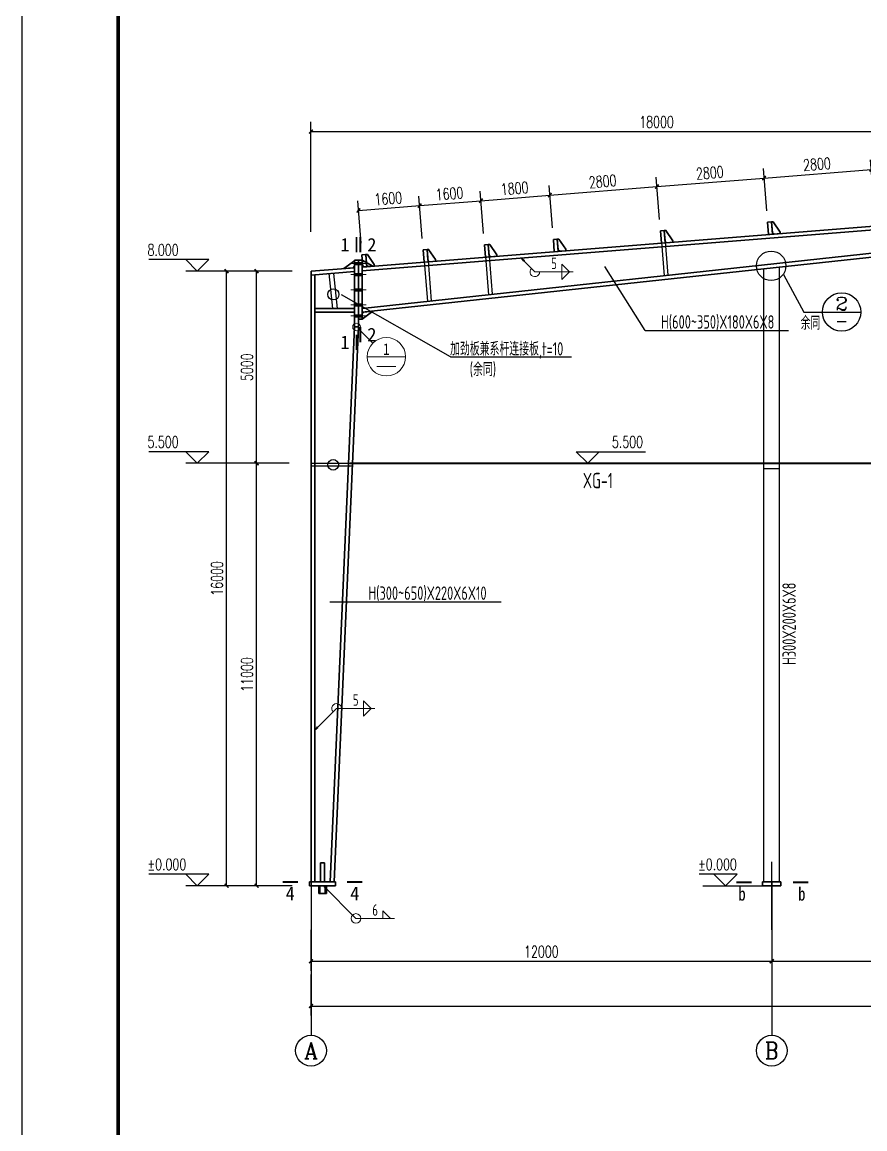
# Model space of a CAD drawing. Header units: millimetres. Extents: x 4533265 to 4958735, y 18976699 to 19555898.
# Drawn here: x 4572584 to 4594534, y 19006774 to 19035586 of the extents above; entities that cross this region are included whole.
import ezdxf
from ezdxf.enums import TextEntityAlignment as Align

# ---------------------------------------------------------------- set-up
doc = ezdxf.new("R2010")
doc.units = ezdxf.units.MM
doc.header["$LTSCALE"] = 1000
doc.header["$MEASUREMENT"] = 0
doc.linetypes.add('DOTE', pattern=[2.42, 2, -0.2, 0.02, -0.2])
doc.layers.get('Defpoints').update_dxf_attribs({"color": 1})
for name, color, linetype, lineweight in [('10', 7, 'Continuous', 35), ('114', 2, 'Continuous', 18), ('116', 1, 'Continuous', 35), ('12', 2, 'Continuous', 35), ('14', 2, 'Continuous', 35), ('墙线__粗线', 7, 'Continuous', 18), ('焊缝标注', 9, 'Continuous', 18), ('索引符号标注', 9, 'Continuous', 18)]:
    doc.layers.add(name, color=color, linetype=linetype, lineweight=lineweight)
for name, color, linetype in [('11', 3, 'Continuous'), ('3T_WOOD', 21, 'Continuous'), ('AXIS', 145, 'Continuous'), ('AXIS_TEXT', 7, 'Continuous'), ('BALCONY', 6, 'Continuous'), ('DIM_ELEV', 3, 'Continuous'), ('FRAMING', 2, 'Continuous'), ('PUB_DIM', 161, 'Continuous'), ('PUB_TEXT', 7, 'Continuous'), ('TK', 4, 'Continuous')]:
    doc.layers.add(name, color=color, linetype=linetype)
doc.styles.add('_TCH_AXIS', font='COMPLEX', dxfattribs={"bigfont": 'GBCBIG'})
doc.styles.add('_TCH_DIM', font='SIMPLEX', dxfattribs={"bigfont": 'GBCBIG'})
doc.styles.add('_TCH_DIM_T3', font='SIMPLEX', dxfattribs={"width": 0.705882, "bigfont": 'GBCBIG'})
doc.styles.add('COMP', font='COMPLEX.shx', dxfattribs={"bigfont": 'hztxt'})
doc.styles.add('COMPLEX', font='COMPLEX')
doc.styles.add('FromPkpm', font='Pkpmeng', dxfattribs={"width": 0.7, "bigfont": 'hztxt'})
doc.styles.add('TSSD_Dimension', font='Tssdeng.shx', dxfattribs={"width": 0.7, "bigfont": 'hztxt.shx'})
doc.styles.add('TSSD_REIN', font='tssdeng.shx', dxfattribs={"width": 0.7, "bigfont": 'tssdchn.shx'})
doc.styles.add('图框', font='')
doc.styles.add('图框字体', font='', dxfattribs={"width": 0.8})
doc.styles.add('宋体', font='', dxfattribs={"width": 0.8})
doc.styles.get('图框').set_extended_font_data('SimSun')
doc.styles.get('图框字体').set_extended_font_data('NSimSun')
doc.styles.get('宋体').set_extended_font_data('SimSun')
doc.dimstyles.new('_TCH_ARCH&&100', dxfattribs={"dimtxt": 297.5, "dimasz": 100, "dimexe": 250, "dimexo": 300, "dimgap": 100, "dimtad": 1, "dimdec": 0, "dimzin": 0, "dimdsep": 46, "dimtxsty": '_TCH_DIM_T3', "dimblk": 'ARCHTICK', "dimcen": 0.09, "dimclrt": 7, "dimazin": 2, "dimtfac": 1, "dimtdec": 0, "dimtix": 1, "dimtmove": 2, "dimatfit": 3, "dimfxl": 0, "dimtolj": 1, "dimtzin": 0, "dimarcsym": 0})

# ---------------------------------------------------------------- blocks, each defined once
blk = doc.blocks.new('GeYuanFrame_57750433', base_point=(20.09, 4.53))
at = {"layer": 'TK'}
blk.add_lwpolyline([(20.09, 4.53), (20.09, 598.53), (861.09, 598.53), (861.09, 4.53)], close=True, dxfattribs=at)
at = {"layer": 'TK', "const_width": 1}
blk.add_lwpolyline([(45.09, 588.53), (851.09, 588.53), (851.09, 14.53), (45.09, 14.53)], close=True, dxfattribs=at)
blk = doc.blocks.new('_INDEX')
blk.add_line((-0.5, 0), (0.5, 0))
blk.add_circle((0, 0), 0.5)
at = {"style": 'COMP'}
for tag, width, p, p2 in [('1', 2.333333, (-0.17, 0.05), (0.17, 0.05)), ('-', 1.166667, (-0.17, -0.39), (0.17, -0.39))]:
    blk.add_attdef(tag, text='', height=0.34, dxfattribs=dict(at, width=width)).set_placement(p, p2, align=Align.FIT)
blk = doc.blocks.new('_ArchTick')
at = {"color": 0, "linetype": 'ByBlock', "const_width": 0.4}
blk.add_lwpolyline([(-0.5, -0.5), (0.5, 0.5)], dxfattribs=at)
blk = doc.blocks.new('*D776')
at = {"layer": 'Defpoints', "color": 0}
for p in [(4580108, 19011088), (4616108, 19011088), (4616108, 19009971)]:
    blk.add_point(p, dxfattribs=at)
at = {"layer": 'PUB_DIM', "color": 0, "lineweight": -2}
for p, q in [((4580108, 19010788), (4580108, 19009721)), ((4616108, 19010788), (4616108, 19009721)), ((4580108, 19009971), (4616108, 19009971))]:
    blk.add_line(p, q, dxfattribs=at)
at = {"layer": 'PUB_DIM', "color": 0, "lineweight": -2, "xscale": 100, "yscale": 100, "zscale": 100, "rotation": 180}
blk.add_blockref('_ArchTick', (4580108, 19009971), dxfattribs=at)
at = {"layer": 'PUB_DIM', "color": 0, "lineweight": -2, "xscale": 100, "yscale": 100, "zscale": 100}
blk.add_blockref('_ArchTick', (4616108, 19009971), dxfattribs=at)
at = {"layer": 'PUB_DIM', "color": 7, "insert": (4598108, 19010220), "char_height": 297.5, "attachment_point": 5, "style": '_TCH_DIM_T3'}
blk.add_mtext('\\A1;36000', dxfattribs=at)
blk = doc.blocks.new('*D777')
at = {"layer": 'Defpoints', "color": 0}
for p in [(4580108, 19012254), (4592108, 19012254), (4592108, 19011138)]:
    blk.add_point(p, dxfattribs=at)
at = {"layer": 'PUB_DIM', "color": 0, "lineweight": -2}
for p, q in [((4580108, 19011954), (4580108, 19010888)), ((4592108, 19011954), (4592108, 19010888)), ((4580108, 19011138), (4592108, 19011138))]:
    blk.add_line(p, q, dxfattribs=at)
at = {"layer": 'PUB_DIM', "color": 0, "lineweight": -2, "xscale": 100, "yscale": 100, "zscale": 100, "rotation": 180}
blk.add_blockref('_ArchTick', (4580108, 19011138), dxfattribs=at)
at = {"layer": 'PUB_DIM', "color": 0, "lineweight": -2, "xscale": 100, "yscale": 100, "zscale": 100}
blk.add_blockref('_ArchTick', (4592108, 19011138), dxfattribs=at)
at = {"layer": 'PUB_DIM', "color": 7, "insert": (4586108, 19011386), "char_height": 297.5, "attachment_point": 5, "style": '_TCH_DIM_T3'}
blk.add_mtext('\\A1;12000', dxfattribs=at)
blk = doc.blocks.new('*D778')
at = {"layer": 'Defpoints', "color": 0}
for p in [(4592108, 19012254), (4604108, 19012254), (4604108, 19011138)]:
    blk.add_point(p, dxfattribs=at)
at = {"layer": 'PUB_DIM', "color": 0, "lineweight": -2}
for p, q in [((4592108, 19011954), (4592108, 19010888)), ((4604108, 19011954), (4604108, 19010888)), ((4592108, 19011138), (4604108, 19011138))]:
    blk.add_line(p, q, dxfattribs=at)
at = {"layer": 'PUB_DIM', "color": 0, "lineweight": -2, "xscale": 100, "yscale": 100, "zscale": 100, "rotation": 180}
blk.add_blockref('_ArchTick', (4592108, 19011138), dxfattribs=at)
at = {"layer": 'PUB_DIM', "color": 0, "lineweight": -2, "xscale": 100, "yscale": 100, "zscale": 100}
blk.add_blockref('_ArchTick', (4604108, 19011138), dxfattribs=at)
at = {"layer": 'PUB_DIM', "color": 7, "insert": (4598108, 19011386), "char_height": 297.5, "attachment_point": 5, "style": '_TCH_DIM_T3'}
blk.add_mtext('\\A1;12000', dxfattribs=at)
blk = doc.blocks.new('*D789')
at = {"layer": 'Defpoints', "color": 0}
for p in [(4598108, 19032738), (4580108, 19029830), (4598108, 19029830)]:
    blk.add_point(p, dxfattribs=at)
at = {"layer": 'PUB_DIM', "color": 0, "lineweight": -2}
for p, q in [((4580108, 19030130), (4580108, 19032988)), ((4598108, 19030130), (4598108, 19032988)), ((4580108, 19032738), (4598108, 19032738))]:
    blk.add_line(p, q, dxfattribs=at)
at = {"layer": 'PUB_DIM', "color": 0, "lineweight": -2, "xscale": 100, "yscale": 100, "zscale": 100, "rotation": 180}
blk.add_blockref('_ArchTick', (4580108, 19032738), dxfattribs=at)
at = {"layer": 'PUB_DIM', "color": 0, "lineweight": -2, "xscale": 100, "yscale": 100, "zscale": 100}
blk.add_blockref('_ArchTick', (4598108, 19032738), dxfattribs=at)
at = {"layer": 'PUB_DIM', "color": 7, "insert": (4589108, 19032987), "char_height": 297.5, "attachment_point": 5, "style": '_TCH_DIM_T3'}
blk.add_mtext('\\A1;18000', dxfattribs=at)
blk = doc.blocks.new('*D790')
at = {"layer": 'Defpoints', "color": 0}
for p in [(4582939, 19030809), (4583031, 19029657), (4581436, 19029530)]:
    blk.add_point(p, dxfattribs=at)
at = {"layer": 'PUB_DIM', "color": 0, "lineweight": -2}
for p, q in [((4581412, 19029829), (4581324, 19030931)), ((4581344, 19030682), (4582939, 19030809)), ((4583007, 19029956), (4582919, 19031059))]:
    blk.add_line(p, q, dxfattribs=at)
at = {"layer": 'PUB_DIM', "color": 0, "lineweight": -2, "xscale": 100, "yscale": 100, "zscale": 100}
for p, rotation in [((4582939, 19030809), 4.576220566124622), ((4581344, 19030682), 184.5762205661246)]:
    blk.add_blockref('_ArchTick', p, dxfattribs=dict(at, rotation=rotation))
at = {"layer": 'PUB_DIM', "color": 7, "insert": (4582121, 19030994), "char_height": 297.5, "attachment_point": 5, "rotation": 4.5762, "style": '_TCH_DIM_T3'}
blk.add_mtext('\\A1;1600', dxfattribs=at)
blk = doc.blocks.new('*D791')
at = {"layer": 'Defpoints', "color": 0}
for p in [(4584534, 19030937), (4583031, 19029657), (4584626, 19029785)]:
    blk.add_point(p, dxfattribs=at)
at = {"layer": 'PUB_DIM', "color": 0, "lineweight": -2}
for p, q in [((4584602, 19030084), (4584514, 19031186)), ((4583007, 19029956), (4582919, 19031059)), ((4582939, 19030809), (4584534, 19030937))]:
    blk.add_line(p, q, dxfattribs=at)
at = {"layer": 'PUB_DIM', "color": 0, "lineweight": -2, "xscale": 100, "yscale": 100, "zscale": 100}
for p, rotation in [((4582939, 19030809), 184.5762205660734), ((4584534, 19030937), 4.576220566073415)]:
    blk.add_blockref('_ArchTick', p, dxfattribs=dict(at, rotation=rotation))
at = {"layer": 'PUB_DIM', "color": 7, "insert": (4583716, 19031121), "char_height": 297.5, "attachment_point": 5, "rotation": 4.5762, "style": '_TCH_DIM_T3'}
blk.add_mtext('\\A1;1600', dxfattribs=at)
blk = doc.blocks.new('*D792')
at = {"layer": 'Defpoints', "color": 0}
for p in [(4586328, 19031081), (4586420, 19029929), (4584626, 19029785)]:
    blk.add_point(p, dxfattribs=at)
at = {"layer": 'PUB_DIM', "color": 0, "lineweight": -2}
for p, q in [((4584602, 19030084), (4584514, 19031186)), ((4584534, 19030937), (4586328, 19031081)), ((4586396, 19030228), (4586308, 19031330))]:
    blk.add_line(p, q, dxfattribs=at)
at = {"layer": 'PUB_DIM', "color": 0, "lineweight": -2, "xscale": 100, "yscale": 100, "zscale": 100}
for p, rotation in [((4586328, 19031081), 4.576220566201031), ((4584534, 19030937), 184.576220566201)]:
    blk.add_blockref('_ArchTick', p, dxfattribs=dict(at, rotation=rotation))
at = {"layer": 'PUB_DIM', "color": 7, "insert": (4585411, 19031257), "char_height": 297.5, "attachment_point": 5, "rotation": 4.5762, "style": '_TCH_DIM_T3'}
blk.add_mtext('\\A1;1800', dxfattribs=at)
blk = doc.blocks.new('*D793')
at = {"layer": 'Defpoints', "color": 0}
for p in [(4589119, 19031304), (4586420, 19029929), (4589211, 19030152)]:
    blk.add_point(p, dxfattribs=at)
at = {"layer": 'PUB_DIM', "color": 0, "lineweight": -2}
for p, q in [((4589187, 19030451), (4589099, 19031553)), ((4586396, 19030228), (4586308, 19031330)), ((4586328, 19031081), (4589119, 19031304))]:
    blk.add_line(p, q, dxfattribs=at)
at = {"layer": 'PUB_DIM', "color": 0, "lineweight": -2, "xscale": 100, "yscale": 100, "zscale": 100}
for p, rotation in [((4589119, 19031304), 4.576220566125869), ((4586328, 19031081), 184.5762205661259)]:
    blk.add_blockref('_ArchTick', p, dxfattribs=dict(at, rotation=rotation))
at = {"layer": 'PUB_DIM', "color": 7, "insert": (4587704, 19031440), "char_height": 297.5, "attachment_point": 5, "rotation": 4.5762, "style": '_TCH_DIM_T3'}
blk.add_mtext('\\A1;2800', dxfattribs=at)
blk = doc.blocks.new('*D794')
at = {"layer": 'Defpoints', "color": 0}
for p in [(4591910, 19031527), (4592002, 19030375), (4589211, 19030152)]:
    blk.add_point(p, dxfattribs=at)
at = {"layer": 'PUB_DIM', "color": 0, "lineweight": -2}
for p, q in [((4591978, 19030674), (4591890, 19031777)), ((4589187, 19030451), (4589099, 19031553)), ((4589119, 19031304), (4591910, 19031527))]:
    blk.add_line(p, q, dxfattribs=at)
at = {"layer": 'PUB_DIM', "color": 0, "lineweight": -2, "xscale": 100, "yscale": 100, "zscale": 100}
for p, rotation in [((4589119, 19031304), 184.5762205661436), ((4591910, 19031527), 4.576220566143591)]:
    blk.add_blockref('_ArchTick', p, dxfattribs=dict(at, rotation=rotation))
at = {"layer": 'PUB_DIM', "color": 7, "insert": (4590495, 19031664), "char_height": 297.5, "attachment_point": 5, "rotation": 4.5762, "style": '_TCH_DIM_T3'}
blk.add_mtext('\\A1;2800', dxfattribs=at)
blk = doc.blocks.new('*D795')
at = {"layer": 'Defpoints', "color": 0}
for p in [(4594701, 19031751), (4594793, 19030599), (4592002, 19030375)]:
    blk.add_point(p, dxfattribs=at)
at = {"layer": 'PUB_DIM', "color": 0, "lineweight": -2}
for p, q in [((4594769, 19030898), (4594681, 19032000)), ((4591978, 19030674), (4591890, 19031777)), ((4591910, 19031527), (4594701, 19031751))]:
    blk.add_line(p, q, dxfattribs=at)
at = {"layer": 'PUB_DIM', "color": 0, "lineweight": -2, "xscale": 100, "yscale": 100, "zscale": 100}
for p, rotation in [((4594701, 19031751), 4.57622056607358), ((4591910, 19031527), 184.5762205660736)]:
    blk.add_blockref('_ArchTick', p, dxfattribs=dict(at, rotation=rotation))
at = {"layer": 'PUB_DIM', "color": 7, "insert": (4593286, 19031887), "char_height": 297.5, "attachment_point": 5, "rotation": 4.5762, "style": '_TCH_DIM_T3'}
blk.add_mtext('\\A1;2800', dxfattribs=at)
blk = doc.blocks.new('*D801')
at = {"layer": 'Defpoints', "color": 0}
for p in [(4578691, 19029102), (4579843, 19029102), (4579843, 19024102)]:
    blk.add_point(p, dxfattribs=at)
at = {"layer": 'PUB_DIM', "color": 0, "lineweight": -2}
for p, q in [((4579543, 19029102), (4578441, 19029102)), ((4578691, 19024102), (4578691, 19029102)), ((4579543, 19024102), (4578441, 19024102))]:
    blk.add_line(p, q, dxfattribs=at)
at = {"layer": 'PUB_DIM', "color": 0, "lineweight": -2, "xscale": 100, "yscale": 100, "zscale": 100}
for p, rotation in [((4578691, 19029102), 90), ((4578691, 19024102), 270)]:
    blk.add_blockref('_ArchTick', p, dxfattribs=dict(at, rotation=rotation))
at = {"layer": 'PUB_DIM', "color": 7, "insert": (4578442, 19026602), "char_height": 297.5, "attachment_point": 5, "rotation": 90, "style": '_TCH_DIM_T3'}
blk.add_mtext('\\A1;5000', dxfattribs=at)
blk = doc.blocks.new('*D802')
at = {"layer": 'Defpoints', "color": 0}
for p in [(4578691, 19024102), (4579843, 19024102), (4579843, 19013102)]:
    blk.add_point(p, dxfattribs=at)
at = {"layer": 'PUB_DIM', "color": 0, "lineweight": -2}
for p, q in [((4579543, 19024102), (4578441, 19024102)), ((4578691, 19013102), (4578691, 19024102)), ((4579543, 19013102), (4578441, 19013102))]:
    blk.add_line(p, q, dxfattribs=at)
at = {"layer": 'PUB_DIM', "color": 0, "lineweight": -2, "xscale": 100, "yscale": 100, "zscale": 100}
for p, rotation in [((4578691, 19024102), 90), ((4578691, 19013102), 270)]:
    blk.add_blockref('_ArchTick', p, dxfattribs=dict(at, rotation=rotation))
at = {"layer": 'PUB_DIM', "color": 7, "insert": (4578442, 19018602), "char_height": 297.5, "attachment_point": 5, "rotation": 90, "style": '_TCH_DIM_T3'}
blk.add_mtext('\\A1;11000', dxfattribs=at)
blk = doc.blocks.new('*D803')
at = {"layer": 'Defpoints', "color": 0}
for p in [(4577910, 19029102), (4579916, 19029102), (4579916, 19013102)]:
    blk.add_point(p, dxfattribs=at)
at = {"layer": 'PUB_DIM', "color": 0, "lineweight": -2}
for p, q in [((4579616, 19029102), (4577660, 19029102)), ((4577910, 19013102), (4577910, 19029102)), ((4579616, 19013102), (4577660, 19013102))]:
    blk.add_line(p, q, dxfattribs=at)
at = {"layer": 'PUB_DIM', "color": 0, "lineweight": -2, "xscale": 100, "yscale": 100, "zscale": 100}
for p, rotation in [((4577910, 19029102), 90), ((4577910, 19013102), 270)]:
    blk.add_blockref('_ArchTick', p, dxfattribs=dict(at, rotation=rotation))
at = {"layer": 'PUB_DIM', "color": 7, "insert": (4577661, 19021102), "char_height": 297.5, "attachment_point": 5, "rotation": 90, "style": '_TCH_DIM_T3'}
blk.add_mtext('\\A1;16000', dxfattribs=at)
blk = doc.blocks.new('_AXISO')
blk.add_circle((0, 0), 0.5)
at = {"layer": 'AXIS_TEXT', "style": 'COMPLEX', "width": 1.041667}
blk.add_attdef('A', text='', height=0.56, dxfattribs=at).set_placement((-0.25, -0.28), (0.25, -0.28), align=Align.FIT)

msp = doc.modelspace()

# ---------------------------------------------------------------- hatches: boundary and pattern name
at = {"layer": '焊缝标注'}
for points in [[(4585584.9, 19029440.3), (4585644.8, 19029358.8), (4585666.1, 19029379.9)], [(4580208.3, 19017154.4), (4580289.7, 19017214.4), (4580268.4, 19017235.7)], [(4580433.3, 19013102.4), (4580493.2, 19013021), (4580514.5, 19013042.1)]]:
    msp.add_hatch(color=256, dxfattribs=at).paths.add_polyline_path(points)

# ---------------------------------------------------------------- linework, layer by layer
at = {"color": 3, "lineweight": 35, "ltscale": 100}
for p, q in [((4581443.8, 19029209.3), (4598008.3, 19030534.4)), ((4581443.8, 19029109), (4598008.3, 19030434.1)), ((4581443.8, 19028132.7), (4598008.3, 19029928.4)), ((4581443.8, 19028032.1), (4598008.3, 19029827.8)), ((4580108.3, 19029002.1), (4580208.3, 19029010.1)), ((4580108.3, 19013202.4), (4580108.3, 19029002.1)), ((4580208.3, 19013202.4), (4580208.3, 19029010.1)), ((4580608.2, 19013202.4), (4581243.8, 19027652.1)), ((4580708.3, 19013202.4), (4581343.9, 19027652.1)), ((4581243.8, 19027652.1), (4581343.9, 19027652.1))]:
    msp.add_line(p, q, dxfattribs=at)
for p, q in [((4591904.6, 19024102.4), (4592304.6, 19024102.4)), ((4591904.7, 19023962.1), (4592304.6, 19023962.1))]:
    msp.add_line(p, q)
at = {"layer": '10', "lineweight": 35, "ltscale": 100, "const_width": 50}
for points in [[(4581293.8, 19029991), (4581293.8, 19029591)], [(4581393.8, 19029991), (4581393.8, 19029591)], [(4581393.8, 19027252.1), (4581393.8, 19027652.1)], [(4581293.8, 19027052.1), (4581293.8, 19027452.1)], [(4579368.3, 19013202.4), (4579768.3, 19013202.4)], [(4581448.3, 19013202.4), (4581048.3, 19013202.4)]]:
    msp.add_lwpolyline(points, dxfattribs=at)
at = {"layer": '10', "const_width": 45, "elevation": 200}
for points in [[(4591186.7, 19013191.2), (4591586.7, 19013191.2)], [(4593059.7, 19013191.2), (4592659.7, 19013191.2)]]:
    msp.add_lwpolyline(points, dxfattribs=at)
at = {"layer": '11'}
for p, q in [((4591904.6, 19013202.4), (4591904.6, 19029166.1)), ((4592304.6, 19029209.5), (4592304.6, 19013202.4)), ((4590312.7, 19013102.4, -200), (4591868.3, 19013102.4))]:
    msp.add_line(p, q, dxfattribs=at)
at = {"layer": '114', "lineweight": 18, "ltscale": 100}
for p, q in [((4581143.8, 19029299.3), (4581543.8, 19029299.3)), ((4581143.8, 19029019), (4581543.8, 19029019)), ((4581143.8, 19028621), (4581543.8, 19028621)), ((4581143.8, 19028222.7), (4581543.8, 19028222.7)), ((4581143.8, 19027942.1), (4581543.8, 19027942.1))]:
    msp.add_line(p, q, dxfattribs=at)
at = {"layer": '114', "color": 1, "lineweight": 70, "ltscale": 100}
for p, q in [((4581243.8, 19029299.3), (4581443.8, 19029299.3)), ((4581243.8, 19029019), (4581443.8, 19029019)), ((4581243.8, 19028621), (4581443.8, 19028621)), ((4581243.8, 19028222.7), (4581443.8, 19028222.7)), ((4581243.8, 19027942.1), (4581443.8, 19027942.1))]:
    msp.add_line(p, q, dxfattribs=at)
at = {"layer": '116', "lineweight": 35, "ltscale": 100}
for p, q in [((4580308.3, 19013102.4), (4580308.3, 19012902.4)), ((4580338.3, 19013102.4), (4580338.3, 19012902.4)), ((4580478.3, 19013102.4), (4580478.3, 19012902.4)), ((4580508.3, 19013102.4), (4580508.3, 19012902.4)), ((4580308.3, 19012902.4), (4580508.3, 19012902.4))]:
    msp.add_line(p, q, dxfattribs=at)
at = {"layer": '12', "lineweight": 35, "ltscale": 100}
for p, q in [((4592101.9, 19030383), (4592002.2, 19030375)), ((4592002.2, 19030375), (4592027.8, 19030056)), ((4592127.4, 19030064), (4592101.9, 19030383)), ((4586519.7, 19029936.4), (4586420.1, 19029928.4)), ((4586420.1, 19029928.4), (4586445.6, 19029609.4)), ((4586545.3, 19029617.4), (4586519.7, 19029936.4)), ((4589310.8, 19030159.7), (4589211.1, 19030151.7)), ((4589211.1, 19030151.7), (4589236.7, 19029832.7)), ((4589336.4, 19029840.7), (4589310.8, 19030159.7)), ((4592027.8, 19030056), (4592127.4, 19030064)), ((4583130.6, 19029665.2), (4583030.9, 19029657.3)), ((4583030.9, 19029657.3), (4583056.4, 19029338.3)), ((4583156.1, 19029346.3), (4583130.6, 19029665.2)), ((4584725.5, 19029792.8), (4584625.8, 19029784.9)), ((4584625.8, 19029784.9), (4584651.3, 19029465.9)), ((4584751, 19029473.9), (4584725.5, 19029792.8)), ((4589236.7, 19029832.7), (4589336.4, 19029840.7)), ((4581535.7, 19029537.7), (4581436, 19029529.7)), ((4581436, 19029529.7), (4581461.5, 19029210.7)), ((4581561.2, 19029218.7), (4581535.7, 19029537.7)), ((4584651.3, 19029465.9), (4584751, 19029473.9)), ((4586445.6, 19029609.4), (4586545.3, 19029617.4)), ((4581461.5, 19029210.7), (4581561.2, 19029218.7)), ((4583056.4, 19029338.3), (4583156.1, 19029346.3))]:
    msp.add_line(p, q, dxfattribs=at)
at = {"layer": '12'}
for p, q in [((4591868.3, 19013202.4), (4592348.3, 19013202.4)), ((4591868.3, 19013102.4), (4591868.3, 19013202.4)), ((4592348.3, 19013102.4), (4591868.3, 19013102.4)), ((4592348.3, 19013202.4), (4592348.3, 19013102.4))]:
    msp.add_line(p, q, dxfattribs=at)
at = {"layer": '12', "lineweight": 35, "ltscale": 100}
for points in [[(4592323.6, 19030119.8), (4592326.8, 19030079.9), (4592167.3, 19030067.2), (4592124.2, 19030103.8), (4592101.9, 19030383), (4592141.8, 19030386.1)], [(4586741.4, 19029673.2), (4586744.6, 19029633.4), (4586585.1, 19029620.6), (4586542.1, 19029657.3), (4586519.7, 19029936.4), (4586559.6, 19029939.6)], [(4589532.5, 19029896.5), (4589535.7, 19029856.6), (4589376.2, 19029843.9), (4589333.2, 19029880.6), (4589310.8, 19030159.7), (4589350.7, 19030162.9)], [(4583352.3, 19029402.1), (4583355.5, 19029362.2), (4583196, 19029349.5), (4583152.9, 19029386.1), (4583130.6, 19029665.2), (4583170.4, 19029668.4)], [(4584947.2, 19029529.7), (4584950.4, 19029489.8), (4584790.9, 19029477.1), (4584747.8, 19029513.7), (4584725.5, 19029792.8), (4584765.3, 19029796)], [(4581757.4, 19029274.5), (4581760.6, 19029234.6), (4581601.1, 19029221.9), (4581558, 19029258.5), (4581535.7, 19029537.7), (4581575.5, 19029540.8)]]:
    msp.add_lwpolyline(points, close=True, dxfattribs=at)
at = {"layer": '14', "lineweight": 35, "ltscale": 100}
for p, q in [((4580964.7, 19029171), (4581243.8, 19029373.3)), ((4581243.8, 19027652.1), (4581243.8, 19029391)), ((4581243.8, 19029391), (4581343.8, 19029391)), ((4581243.8, 19029373.3), (4581243.8, 19029233.3)), ((4581343.8, 19029391), (4581343.8, 19027652.1)), ((4581343.8, 19027852.1), (4581343.8, 19029391)), ((4581343.8, 19029391), (4581443.8, 19029391)), ((4581443.8, 19029391), (4581443.8, 19027852.1)), ((4581443.8, 19029249.3), (4581443.8, 19029389.3)), ((4581443.8, 19029389.3), (4581722.9, 19029231.6)), ((4580108.3, 19029102.4), (4581243.8, 19029193.3)), ((4580108.3, 19029002.1), (4580108.3, 19029102.4)), ((4581243.8, 19029093), (4580108.3, 19029002.1)), ((4581203.9, 19029190.1), (4580964.7, 19029171)), ((4581243.8, 19029233.3), (4581203.9, 19029190.1)), ((4581243.8, 19029193.3), (4581243.8, 19029093)), ((4581483.7, 19029212.5), (4581443.8, 19029249.3)), ((4581722.9, 19029231.6), (4581483.7, 19029212.5)), ((4580208.3, 19028132.4), (4581243.8, 19028132.4)), ((4580208.3, 19028032.4), (4580208.3, 19028132.4)), ((4581243.8, 19028032.4), (4580208.3, 19028032.4)), ((4581243.8, 19028132.4), (4581243.8, 19028032.4)), ((4581722.2, 19028062.3), (4581443.8, 19027852.1)), ((4581443.8, 19027992.1), (4581483.6, 19028036.4)), ((4581443.8, 19027852.1), (4581443.8, 19027992.1)), ((4581483.6, 19028036.4), (4581722.2, 19028062.3)), ((4581343.8, 19027652.1), (4581243.8, 19027652.1)), ((4581443.8, 19027852.1), (4581343.8, 19027852.1)), ((4580358.3, 19013202.4), (4580358.3, 19013702.4)), ((4580358.3, 19013702.4), (4580458.3, 19013702.4)), ((4580458.3, 19013702.4), (4580458.3, 19013202.4)), ((4580068.3, 19013102.4), (4580068.3, 19013202.4)), ((4580068.3, 19013202.4), (4580748.3, 19013202.4)), ((4580748.3, 19013102.4), (4580068.3, 19013102.4)), ((4580458.3, 19013202.4), (4580358.3, 19013202.4)), ((4580748.3, 19013202.4), (4580748.3, 19013102.4))]:
    msp.add_line(p, q, dxfattribs=at)
at = {"layer": '3T_WOOD'}
for p, q in [((4580575.9, 19029039.5), (4580672.1, 19028132.4)), ((4580696.5, 19029039.5), (4580792.7, 19028132.4)), ((4580108.3, 19024102.4), (4581187.8, 19024102.4)), ((4580108.3, 19024033.4), (4581184.7, 19024033.4)), ((4592108.3, 19011957.4), (4592108.3, 19013724.6))]:
    msp.add_line(p, q, dxfattribs=at)
for points in [[(4589236.7, 19029854.4), (4589306.2, 19028985)], [(4589336.4, 19029862.4), (4589405.7, 19028995.8)], [(4583056.4, 19029360.2), (4583139.9, 19028316.6)], [(4583156.1, 19029368.2), (4583239.4, 19028327.4)], [(4584651.3, 19029487.8), (4584731.2, 19028489.1)], [(4584751, 19029495.8), (4584830.7, 19028499.9)]]:
    msp.add_lwpolyline(points, dxfattribs=at)
for centre, radius in [((4580692.2, 19028497), 144.7), ((4580686.4, 19024060.4), 139.9)]:
    msp.add_circle(centre, radius, dxfattribs=at)
at = {"layer": 'AXIS'}
for p, q in [((4580108.3, 19013202.4), (4580108.3, 19009210.1)), ((4592108.3, 19013202.4), (4592108.3, 19009210.1))]:
    msp.add_line(p, q, dxfattribs=at)
at = {"layer": 'BALCONY'}
for p, q in [((4588814.5, 19027553.8, -3.6), (4587763.8, 19029221.8)), ((4583739.7, 19026869.6), (4580900.5, 19028484.2)), ((4588814.5, 19027553.8, -3.6), (4592541.6, 19027553.8, -3.6)), ((4583739.7, 19026869.6), (4586896.2, 19026869.6)), ((4580601.8, 19020493.5), (4585061.1, 19020493.5))]:
    msp.add_line(p, q, dxfattribs=at)
at = {"layer": 'DIM_ELEV'}
for p, q in [((4577445.5, 19029402.4), (4575880.5, 19029402.4)), ((4577145.5, 19029102.4), (4576845.5, 19029402.4)), ((4577145.5, 19029102.4), (4577445.5, 19029402.4)), ((4579190.9, 19029102.4), (4576845.5, 19029102.4)), ((4577445.5, 19024402.4), (4575880.5, 19024402.4)), ((4577145.5, 19024102.4), (4576845.5, 19024402.4)), ((4577145.5, 19024102.4), (4577445.5, 19024402.4)), ((4579190.9, 19024102.4), (4576845.5, 19024102.4)), ((4577445.5, 19013402.4), (4575880.5, 19013402.4)), ((4577145.5, 19013102.4), (4576845.5, 19013402.4)), ((4577145.5, 19013102.4), (4577445.5, 19013402.4)), ((4591204.2, 19013402.4), (4590221.9, 19013402.4)), ((4590904.2, 19013102.4), (4590604.2, 19013402.4)), ((4590904.2, 19013102.4), (4591204.2, 19013402.4)), ((4579190.9, 19013102.4), (4576845.5, 19013102.4))]:
    msp.add_line(p, q, dxfattribs=at)
at = {"layer": 'FRAMING', "linetype": 'DOTE', "const_width": 50}
msp.add_lwpolyline([(4581122.2, 19024102.4), (4615273.2, 19024102.4)], dxfattribs=at)
at = {"layer": 'PUB_DIM'}
for p, q in [((4592414.6, 19029011.6), (4592941.7, 19028039.4)), ((4592941.7, 19028039.4), (4593428.6, 19028039.4)), ((4587316.4, 19024102.4), (4587016.4, 19024402.4)), ((4587016.4, 19024402.4), (4588816.4, 19024402.4)), ((4587316.4, 19024102.4), (4587616.4, 19024402.4)), ((4586308.9, 19024102.4), (4587616.4, 19024102.4))]:
    msp.add_line(p, q, dxfattribs=at)
msp.add_circle((4592092.3, 19029242, -200), 383.7, dxfattribs=at)
at = {"layer": '墙线__粗线', "lineweight": 18, "ltscale": 100}
msp.add_circle((4581293.8, 19027652.1), 100, dxfattribs=at)
at = {"layer": '焊缝标注', "lineweight": 18, "ltscale": 100}
for p, q in [((4585584.9, 19029440.3), (4585937.5, 19029085.7)), ((4585937.5, 19029085.7), (4586937.5, 19029085.7)), ((4586637.5, 19029285.7), (4586837.5, 19029085.7)), ((4586637.5, 19029085.7), (4586637.5, 19029285.7)), ((4586637.5, 19028885.7), (4586837.5, 19029085.7)), ((4586637.5, 19029085.7), (4586637.5, 19028885.7)), ((4581474.2, 19017919.8), (4581674.2, 19017719.8)), ((4581474.2, 19017719.8), (4581474.2, 19017919.8)), ((4580208.3, 19017154.4), (4580774.2, 19017719.8)), ((4580774.2, 19017719.8), (4581774.2, 19017719.8)), ((4581474.2, 19017519.8), (4581674.2, 19017719.8)), ((4581474.2, 19017719.8), (4581474.2, 19017519.8)), ((4580433.3, 19013102.4), (4581279.5, 19012251.6)), ((4581979.5, 19012451.6), (4582179.5, 19012251.6)), ((4581979.5, 19012251.6), (4581979.5, 19012451.6)), ((4581279.5, 19012251.6), (4582279.5, 19012251.6))]:
    msp.add_line(p, q, dxfattribs=at)
at = {"layer": '焊缝标注', "linetype": 'Continuous'}
for points in [[(4585584.9, 19029440.3), (4585644.8, 19029358.8), (4585666.1, 19029379.9)], [(4580208.3, 19017154.4), (4580289.7, 19017214.4), (4580268.4, 19017235.7)], [(4580433.3, 19013102.4), (4580493.2, 19013021), (4580514.5, 19013042.1)]]:
    msp.add_lwpolyline(points, close=True, dxfattribs=at)
at = {"layer": '焊缝标注', "lineweight": 18, "ltscale": 100}
msp.add_circle((4581279.5, 19012251.6), 125, dxfattribs=at)
for centre, start, end in [((4585937.5, 19029085.7), 134.84029, 0), ((4580774.2, 19017719.8), 0, 224.97719)]:
    msp.add_arc(centre, 125, start, end, dxfattribs=at)
at = {"layer": '索引符号标注', "lineweight": 18, "ltscale": 100}
for p, q in [((4581364.5, 19027581.4), (4581718.1, 19027227.9)), ((4581571.6, 19026874.3), (4582571.6, 19026874.3)), ((4581821.6, 19026624.3), (4582321.6, 19026624.3))]:
    msp.add_line(p, q, dxfattribs=at)
msp.add_circle((4582071.6, 19026874.3), 500, dxfattribs=at)

# ---------------------------------------------------------------- block references
at = {"layer": '3T_WOOD', "xscale": 100, "yscale": 100, "zscale": 100}
msp.add_blockref('GeYuanFrame_57750433', (4572584.4, 19004998.1), dxfattribs=at)
at = {"layer": 'AXIS'}
ref = msp.add_blockref('_AXISO', (4580108.3, 19008810.1), dxfattribs=dict(at, xscale=800, yscale=800, zscale=800))
ref.add_attrib('A', 'A', dxfattribs={"layer": 'AXIS_TEXT', "height": 425.2, "style": '_TCH_AXIS'}).set_placement((4579926.1, 19008597.5), (4580290.5, 19008597.5), align=Align.FIT)
ref = msp.add_blockref('_AXISO', (4592108.3, 19008810.1), dxfattribs=dict(at, xscale=800, yscale=800, zscale=800))
ref.add_attrib('A', 'B', dxfattribs={"layer": 'AXIS_TEXT', "height": 435.3, "style": '_TCH_AXIS'}).set_placement((4591932.1, 19008592.5), (4592284.5, 19008592.5), align=Align.FIT)
at = {"layer": 'PUB_DIM'}
ref = msp.add_blockref('_INDEX', (4593928.6, 19028039.4), dxfattribs=dict(at, xscale=1000, yscale=1000, zscale=1000))
ref.add_attrib('1', '2', dxfattribs={"layer": '0', "height": 340, "style": 'COMP', "width": 1.5}).set_placement((4593758.6, 19028089.4), (4594098.6, 19028089.4), align=Align.FIT)
ref.add_attrib('-', '-', dxfattribs={"layer": '0', "height": 340, "style": 'COMP', "width": 1.166667}).set_placement((4593758.6, 19027649.4), (4594098.6, 19027649.4), align=Align.FIT)

# ---------------------------------------------------------------- texts
at = {"layer": '10', "lineweight": 25, "style": '图框'}
for s, p in [('1', (4580993.8, 19029791)), ('2', (4581693.8, 19029791)), ('2', (4581693.8, 19027452.1)), ('1', (4580993.8, 19027252.1)), ('4', (4579568.3, 19012902.4)), ('4', (4581248.3, 19012902.4))]:
    msp.add_text(s, height=350, dxfattribs=at).set_placement(p, align=Align.MIDDLE_CENTER)
at = {"layer": '10', "style": '图框字体', "width": 0.8}
for p in [(4591240.2, 19012716.2), (4592796.3, 19012716.2)]:
    msp.add_text('b', height=350, dxfattribs=at).set_placement(p)
at = {"layer": 'BALCONY', "style": 'TSSD_Dimension', "width": 0.7}
for s, p in [('H(600~350)X180X6X8', (4590700.1, 19027781.8, -3.6)), ('余同', (4593116.4, 19027773.2, -200)), ('H(300~650)X220X6X10', (4583141.8, 19020721.6))]:
    msp.add_text(s, height=350, dxfattribs=at).set_placement(p, align=Align.MIDDLE)
at = {"layer": 'BALCONY', "width": 0.7}
for s, height, style, p in [('加劲板兼系杆连接板,t=10', 350, 'TSSD_Dimension', (4583730.3, 19026905.2)), ('(余同)', 350, 'TSSD_Dimension', (4584240.7, 19026371.7)), ('XG-1', 400, 'TSSD_REIN', (4587188.7, 19023452, 2180))]:
    msp.add_text(s, height=height, dxfattribs=dict(at, style=style)).set_placement(p)
at = {"layer": 'BALCONY', "style": 'TSSD_Dimension', "width": 0.7}
msp.add_text('H300X200X6X8', height=350, rotation=90, dxfattribs=at).set_placement((4592560.6, 19019922.6, 1287), align=Align.MIDDLE)
at = {"layer": 'PUB_TEXT', "style": '_TCH_DIM', "width": 0.705882}
for s, p in [('8.000', (4575850.5, 19029507.4)), ('5.500', (4575850.5, 19024507.4)), ('5.500', (4587946.4, 19024507.4)), ('%%P0.000', (4575850.5, 19013507.4)), ('%%P0.000', (4590191.9, 19013507.4))]:
    msp.add_text(s, height=297.5, dxfattribs=at).set_placement(p)
at = {"layer": '焊缝标注', "lineweight": 25, "style": 'FromPkpm', "width": 0.7}
for s, p in [('5', (4586437.5, 19029155.7)), ('5', (4581274.2, 19017789.8)), ('6', (4581779.5, 19012321.6))]:
    msp.add_text(s, height=300, dxfattribs=at).set_placement(p, align=Align.CENTER)
at = {"layer": '索引符号标注', "lineweight": 25, "style": '宋体', "width": 0.8}
msp.add_text('1', height=300, dxfattribs=at).set_placement((4582071.6, 19026924.3), align=Align.CENTER)

# ---------------------------------------------------------------- dimensions: what is measured, and where the dimension line sits
at = {"layer": 'PUB_DIM'}
for p1, p2, distance, picture, middle in [((4580108.3, 19029830.5), (4598108.3, 19029830.5), 2907.3, '*D789', (4589108.3, 19032986.5)), ((4592002.2, 19030375.4), (4594793.3, 19030598.8), 1155.8, '*D795', (4593285.7, 19031887.1)), ((4586420.1, 19029928.6), (4589211.1, 19030152), 1155.8, '*D793', (4587703.5, 19031440.3)), ((4589211.1, 19030152), (4592002.2, 19030375.4), 1155.8, '*D794', (4590494.6, 19031663.7)), ((4584625.8, 19029785), (4586420.1, 19029928.6), 1155.8, '*D792', (4585410.9, 19031256.8)), ((4581436, 19029529.7), (4583030.9, 19029657.3), 1155.8, '*D790', (4582121.4, 19030993.6)), ((4583030.9, 19029657.3), (4584625.8, 19029785), 1155.8, '*D791', (4583716.3, 19031121.2)), ((4579916.3, 19013102.4), (4579916.3, 19029102.4), 2006.1, '*D803', (4577661.5, 19021102.4)), ((4579842.9, 19024102.4), (4579842.9, 19029102.4), 1152.3, '*D801', (4578441.8, 19026602.4)), ((4579842.9, 19013102.4), (4579842.9, 19024102.4), 1152.3, '*D802', (4578441.8, 19018602.4)), ((4580108.3, 19012253.8), (4592108.3, 19012253.8), -1116.2, '*D777', (4586108.3, 19011386.4)), ((4592108.3, 19012253.8), (4604108.3, 19012253.8), -1116.2, '*D778', (4598108.3, 19011386.4)), ((4580108.3, 19011087.6), (4616108.3, 19011087.6), -1116.2, '*D776', (4598108.3, 19010220.1))]:
    dim = msp.add_aligned_dim(p1=p1, p2=p2, distance=distance, dimstyle='_TCH_ARCH&&100', dxfattribs=at)
    dim.commit()
    dim.dimension.update_dxf_attribs({"geometry": picture, "text_midpoint": middle})

doc.saveas('drawing.dxf')
